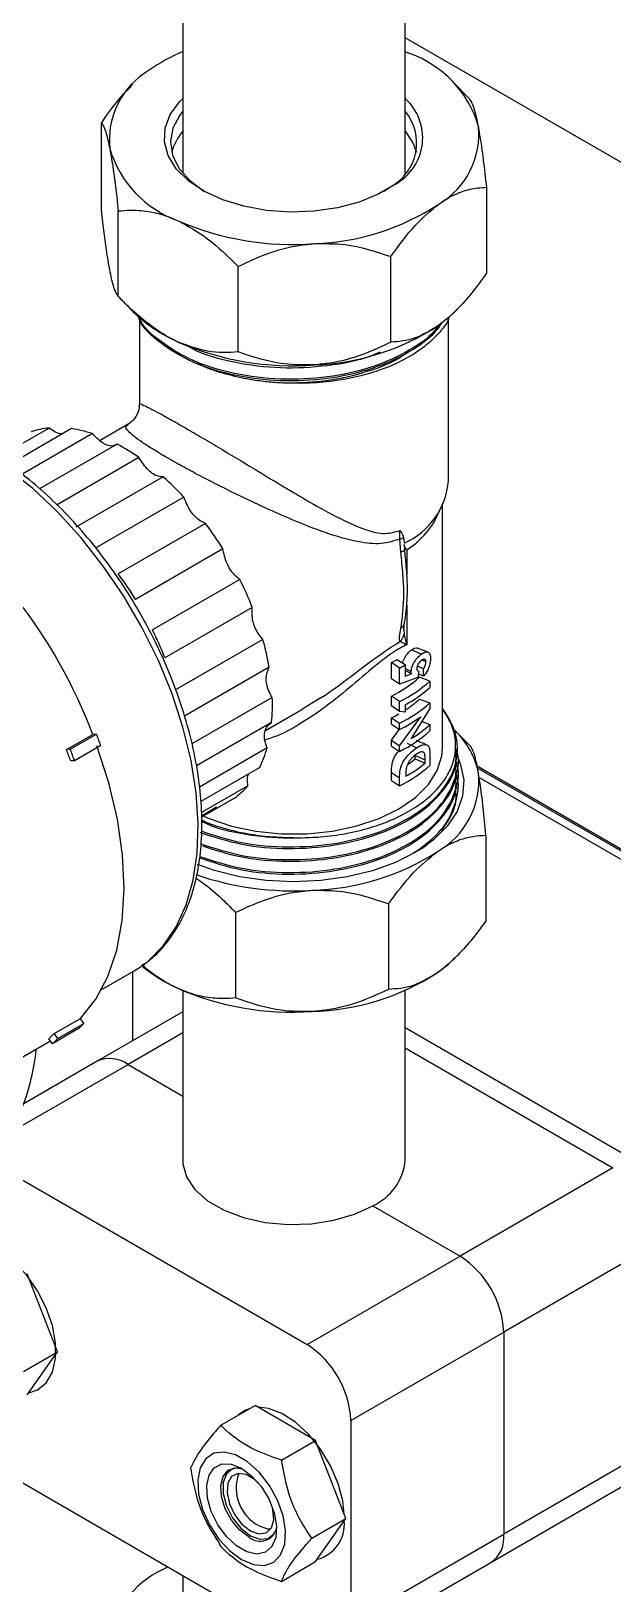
# Model space of a CAD drawing. Extents: x 75 to 2075, y 25 to 1460.
# Drawn here: x 1796.9 to 1875.4, y 519.2 to 728.4 of the extents above; entities that cross this region are included whole.
import ezdxf

# ---------------------------------------------------------------- set-up
doc = ezdxf.new("R2010")
doc.units = 0
doc.header["$LTSCALE"] = 5
doc.linetypes.add('SLD-KATı', pattern=[0])
doc.layers.get('0').update_dxf_attribs({"linetype": 'CONTINUOUS'})

msp = doc.modelspace()

# ---------------------------------------------------------------- linework, layer by layer
at = {"color": 7, "linetype": 'SLD-KATı'}
for p, q in [((1817.371, 756.314), (1817.371, 709.252)), ((1847.371, 709.252), (1847.371, 756.314)), ((1926.652, 681.758), (1847.371, 727.525)), ((1847.371, 725.672), (1847.992, 725.394)), ((1810.647, 721.269), (1810.325, 720.943)), ((1855.768, 719.573), (1854.095, 721.269)), ((1856.077, 719.257), (1855.748, 719.552)), ((1806.382, 704.548), (1806.382, 716.074)), ((1844.446, 706.814), (1845.384, 707.434)), ((1858.36, 695.848), (1858.36, 707.373)), ((1808.665, 692.665), (1808.665, 704.191)), ((1824.836, 685.195), (1824.836, 696.72)), ((1845.42, 686.513), (1845.42, 698.039)), ((1808.989, 692.334), (1810.647, 690.653)), ((1854.095, 690.653), (1854.396, 690.959)), ((1811.538, 689.549), (1811.538, 678.203)), ((1853.204, 667.856), (1853.204, 689.611)), ((1835.497, 683.494), (1834.78, 683.46)), ((1799.327, 674.946), (1792.437, 670.963)), ((1802.348, 674.859), (1793.94, 669.999)), ((1805.176, 674.189), (1795.662, 668.69)), ((1810.003, 675.47), (1806.21, 673.278)), ((1808.493, 672.774), (1798.051, 666.738)), ((1811.439, 670.981), (1800.408, 664.604)), ((1814.726, 668.375), (1802.949, 661.567)), ((1817.502, 665.633), (1805.725, 658.825)), ((1852.371, 631.792), (1852.371, 664.488)), ((1820.439, 662.093), (1808.662, 655.285)), ((1846.768, 658.224), (1846.618, 659.988)), ((1822.774, 658.671), (1810.997, 651.863)), ((1847.298, 658.662), (1847.287, 658.781)), ((1825.072, 654.542), (1813.295, 647.734)), ((1826.737, 650.776), (1814.96, 643.968)), ((1828.171, 646.462), (1816.394, 639.654)), ((1849.533, 644.471), (1848.213, 645.058)), ((1829.003, 642.72), (1817.586, 636.12)), ((1845.507, 641.17), (1845.507, 643.339)), ((1846.602, 642.613), (1845.507, 643.339)), ((1847.379, 643.023), (1846.225, 643.717)), ((1846.602, 640.444), (1846.602, 642.613)), ((1847.379, 643.023), (1847.379, 641.532)), ((1848.176, 642.107), (1847.379, 642.538)), ((1848.218, 641.837), (1847.379, 642.289)), ((1849.832, 642.502), (1849.097, 642.814)), ((1850.162, 643.423), (1849.589, 643.653)), ((1849.832, 641.525), (1849.832, 642.502)), ((1846.602, 640.444), (1845.507, 641.17)), ((1849.049, 641.331), (1846.602, 640.444)), ((1847.379, 641.532), (1848.218, 641.837)), ((1848.218, 641.837), (1848.176, 642.107)), ((1849.188, 642.148), (1849.049, 641.331)), ((1849.832, 641.525), (1849.132, 641.822)), ((1850.699, 640.855), (1849.289, 641.368)), ((1850.699, 640.855), (1850.699, 640)), ((1829.434, 638.644), (1818.598, 632.381)), ((1833.414, 637.089), (1835.898, 638.574)), ((1845.507, 637.498), (1845.507, 638.82)), ((1846.602, 638.094), (1845.507, 638.82)), ((1846.602, 636.773), (1846.602, 638.094)), ((1849.289, 638.437), (1850.699, 637.924)), ((1828.5, 634.185), (1833.442, 637.042)), ((1846.602, 636.773), (1845.507, 637.498)), ((1847.379, 636.673), (1846.602, 636.773)), ((1846.602, 632.147), (1849.457, 636.048)), ((1847.379, 637.65), (1847.379, 636.673)), ((1850.699, 637.148), (1848.167, 633.102)), ((1850.699, 637.924), (1850.699, 637.148)), ((1829.351, 635.292), (1819.218, 629.434)), ((1845.507, 635.034), (1845.507, 635.889)), ((1845.507, 635.889), (1846.602, 635.163)), ((1845.507, 635.034), (1846.602, 634.308)), ((1845.507, 632.873), (1846.54, 634.349)), ((1846.602, 634.308), (1846.602, 635.163)), ((1849.6, 635.392), (1850.699, 634.993)), ((1850.699, 634.993), (1850.699, 634.138)), ((1855.633, 632.612), (1854.095, 634.171)), ((1801.677, 631.614), (1805.21, 633.656)), ((1802.187, 631.662), (1805.72, 633.705)), ((1806.305, 632.156), (1802.771, 630.114)), ((1805.72, 633.705), (1805.21, 633.656)), ((1828.736, 631.853), (1819.604, 626.575)), ((1845.507, 632.102), (1845.507, 632.873)), ((1845.507, 632.873), (1846.602, 632.147)), ((1845.507, 632.102), (1846.602, 631.377)), ((1846.602, 631.377), (1846.602, 632.147)), ((1847.612, 632.478), (1848.883, 631.855)), ((1856.251, 631.973), (1855.624, 632.603)), ((1802.187, 631.662), (1801.677, 631.614)), ((1802.771, 630.114), (1802.251, 630.094)), ((1848.708, 630.362), (1848.708, 630.809)), ((1848.708, 630.809), (1850.069, 630.254)), ((1848.708, 630.362), (1850.069, 629.807)), ((1850.069, 629.807), (1850.069, 630.254)), ((1850.699, 630.59), (1850.699, 629.497)), ((1854.405, 631.458), (1854.405, 631.674)), ((1854.405, 629.73), (1854.405, 629.946)), ((1827.747, 629.22), (1819.816, 624.635)), ((1845.507, 627.461), (1845.507, 628.539)), ((1845.507, 628.539), (1846.602, 627.813)), ((1846.602, 626.736), (1846.602, 627.813)), ((1847.437, 628.36), (1847.437, 628.034)), ((1854.405, 628.001), (1854.405, 628.217)), ((1926.652, 589.213), (1857.059, 629.388)), ((1926.652, 588.983), (1857.112, 629.127)), ((1826.145, 626.754), (1819.868, 623.125)), ((1845.507, 627.461), (1846.602, 626.736)), ((1854.405, 626.308), (1854.405, 626.489)), ((1821.917, 623.846), (1819.884, 622.671)), ((1824.347, 625.097), (1819.889, 622.519)), ((1858.256, 620.074), (1858.256, 608.548)), ((1824.485, 609.683), (1824.485, 598.157)), ((1845.099, 610.84), (1845.099, 599.315)), ((1810.827, 601.83), (1811.93, 602.539)), ((1854.095, 603.555), (1854.44, 603.905)), ((1806.377, 599.258), (1810.827, 601.83)), ((1810.569, 601.681), (1810.569, 592.374)), ((1817.371, 599.152), (1817.371, 576.29)), ((1847.371, 576.29), (1847.371, 599.152)), ((1817.371, 596.301), (1805.813, 589.629)), ((1800.022, 593.355), (1803.555, 595.398)), ((1800.501, 592.682), (1804.034, 594.724)), ((1804.034, 594.724), (1803.555, 595.398)), ((1790.529, 587.209), (1799.503, 592.396)), ((1799.78, 591.988), (1799.315, 592.674)), ((1803.313, 594.03), (1799.78, 591.988)), ((1800.501, 592.682), (1800.022, 593.355)), ((1847.371, 591.442), (1875.387, 575.269)), ((1805.813, 589.629), (1795.817, 583.858)), ((1809.979, 589.216), (1817.371, 584.949)), ((1791.709, 575.952), (1834.139, 551.457)), ((1875.387, 575.269), (1854.763, 563.363)), ((1842.978, 570.167), (1854.763, 563.363)), ((1881.279, 565.063), (1860.655, 553.157)), ((1834.139, 551.457), (1854.763, 563.363)), ((1800.467, 550.482), (1796.384, 561.005)), ((1840.031, 541.251), (1860.655, 553.157)), ((1860.655, 553.157), (1860.655, 525.939)), ((1795.865, 547.826), (1800.467, 550.482)), ((1796.384, 544.674), (1800.467, 550.482)), ((1822.508, 540.61), (1827.11, 543.267)), ((1835.275, 538.553), (1827.11, 543.267)), ((1840.031, 541.251), (1840.031, 514.033)), ((1830.673, 535.897), (1835.275, 538.553)), ((1839.358, 528.031), (1835.275, 538.553)), ((1881.279, 537.845), (1860.655, 525.939)), ((1834.139, 510.63), (1789.355, 536.483)), ((1824.247, 534.828), (1823.84, 534.593)), ((1858.929, 522.124), (1879.553, 534.03)), ((1834.756, 525.374), (1839.358, 528.031)), ((1835.275, 522.223), (1839.358, 528.031)), ((1829.117, 525.454), (1829.523, 525.688)), ((1840.031, 514.033), (1860.655, 525.939)), ((1814.693, 521.172), (1815.296, 521.508)), ((1830.673, 519.566), (1835.275, 522.223)), ((1838.305, 510.218), (1858.929, 522.124)), ((1817.371, 520.31), (1817.371, 508.63))]:
    msp.add_line(p, q, dxfattribs=at)
at = {"color": 8, "linetype": 'SLD-KATı'}
for p, q in [((1847.568, 658.549), (1847.568, 655.208)), ((1847.568, 651.089), (1847.568, 645.735)), ((1847.18, 647.824), (1847.202, 647.174)), ((1857.34, 627.868), (1925.473, 588.536)), ((1847.371, 594.164), (1891.297, 568.806)), ((1817.371, 593.483), (1809.979, 589.216)), ((1794.212, 580.114), (1809.979, 589.216))]:
    msp.add_line(p, q, dxfattribs=at)
at = {"color": 7, "linetype": 'SLD-KATı', "flags": 128}
for points in [[(1846.035, 707.814), (1843.793, 706.472), (1841.162, 705.391), (1838.232, 704.607), (1835.102, 704.148), (1831.879, 704.028), (1828.673, 704.252), (1825.593, 704.812), (1822.744, 705.69), (1820.223, 706.855), (1818.115, 708.267), (1816.493, 709.879), (1815.411, 711.636), (1814.907, 713.477), (1814.998, 715.341), (1815.68, 717.163), (1816.931, 718.882), (1817.371, 719.33)], [(1817.371, 717.64), (1816.951, 717.098), (1816.033, 715.347), (1815.705, 713.528), (1815.979, 711.705), (1816.846, 709.946), (1818.274, 708.313), (1820.211, 706.866), (1820.297, 706.814)], [(1847.371, 714.918), (1848.402, 713.356), (1848.87, 712.085)], [(1854.095, 690.653), (1853.327, 689.926), (1851.89, 688.778)], [(1845.507, 635.889), (1846.048, 636.171), (1846.508, 636.428)], [(1803.555, 595.398), (1805.615, 597.982), (1807.256, 601.072), (1808.453, 604.622), (1809.188, 608.576), (1809.448, 612.874), (1809.232, 617.45), (1808.54, 622.235), (1807.385, 627.156), (1805.784, 632.137)], [(1854.353, 630.769), (1854.841, 629.627), (1855.272, 627.512), (1855.11, 625.385), (1854.359, 623.301), (1853.039, 621.313), (1851.183, 619.473), (1848.84, 617.829), (1846.07, 616.423), (1842.946, 615.292), (1839.548, 614.464), (1835.963, 613.963), (1832.286, 613.799), (1828.611, 613.978), (1825.034, 614.496), (1821.646, 615.337), (1819.345, 616.144)], [(1819.982, 622.728), (1820.911, 622.329), (1823.931, 621.324), (1827.208, 620.637), (1830.642, 620.289), (1834.128, 620.291), (1837.561, 620.641), (1840.836, 621.331), (1843.854, 622.339), (1846.523, 623.633), (1848.762, 625.176), (1850.503, 626.919), (1851.693, 628.811), (1852.296, 630.793), (1852.371, 631.792)], [(1851.678, 601.529), (1853.141, 602.665), (1854.095, 603.555)], [(1817.371, 576.29), (1817.392, 575.837), (1817.882, 574.049), (1819.006, 572.359), (1820.714, 570.84), (1822.931, 569.56), (1825.561, 568.574), (1828.489, 567.926), (1831.586, 567.642), (1834.718, 567.737), (1837.747, 568.206), (1840.541, 569.027), (1842.978, 570.167)], [(1796.603, 544.985), (1797.761, 545.363), (1798.948, 546.311), (1799.777, 547.739), (1800.203, 549.568), (1800.203, 551.701), (1799.777, 554.022), (1798.948, 556.407), (1797.761, 558.726), (1796.279, 560.855), (1794.583, 562.679), (1792.764, 564.099), (1790.92, 565.04), (1789.151, 565.45), (1788.657, 565.465)], [(1826.35, 542.828), (1825.734, 542.578), (1824.882, 541.981)], [(1839.138, 528.596), (1838.933, 530.395), (1838.301, 532.764), (1837.286, 535.131), (1835.943, 537.371), (1834.343, 539.361), (1832.574, 540.994), (1830.73, 542.182), (1828.911, 542.862), (1827.548, 543.014)], [(1825.3, 522.496), (1826.9, 521.826), (1828.381, 521.714), (1829.634, 522.168), (1830.565, 523.153), (1831.106, 524.598), (1831.216, 526.395), (1830.887, 528.411), (1830.144, 530.495), (1829.042, 532.494), (1827.662, 534.26), (1826.107, 535.66), (1824.493, 536.593), (1822.938, 536.987), (1821.558, 536.815), (1820.456, 536.088), (1819.713, 534.861), (1819.384, 533.225), (1819.494, 531.301), (1820.035, 529.232), (1820.966, 527.171), (1822.219, 525.271), (1823.7, 523.673), (1825.3, 522.496)], [(1825.3, 534.802), (1826.693, 533.755), (1827.963, 532.316), (1828.996, 530.613), (1829.7, 528.797), (1830.014, 527.03), (1829.908, 525.468), (1829.394, 524.25), (1828.515, 523.485), (1827.351, 523.241), (1826.005, 523.539), (1824.595, 524.352), (1823.249, 525.609), (1822.085, 527.198), (1821.206, 528.977), (1820.691, 530.789), (1820.586, 532.472), (1820.9, 533.877), (1821.604, 534.88), (1822.637, 535.39), (1823.907, 535.363), (1825.3, 534.802)], [(1826.301, 525.508), (1825.06, 526.463), (1823.954, 527.793), (1823.102, 529.354), (1822.596, 530.976), (1822.492, 532.484), (1822.801, 533.714), (1823.489, 534.533), (1824.482, 534.852), (1825.443, 534.716)], [(1824.862, 534.84), (1824.08, 534.708), (1823.247, 534.043), (1822.804, 532.893), (1822.804, 531.396), (1823.247, 529.734), (1824.08, 528.107), (1825.202, 526.711), (1826.478, 525.715)], [(1827.574, 532.816), (1827.059, 533.277), (1825.898, 533.948), (1824.814, 534.088), (1823.955, 533.68), (1823.438, 532.778), (1823.33, 531.504), (1823.648, 530.03), (1824.348, 528.555), (1825.336, 527.278), (1826.478, 526.372), (1826.478, 526.372)], [(1826.478, 526.372), (1827.621, 525.96), (1828.608, 526.096), (1829.309, 526.762), (1829.627, 527.869), (1829.519, 529.267), (1829.445, 529.575)], [(1826.478, 525.715), (1827.755, 525.238), (1828.877, 525.338), (1829.71, 526.004), (1829.841, 526.215)], [(1827.657, 527.053), (1828.799, 526.64), (1829.224, 526.628)]]:
    msp.add_lwpolyline(points, dxfattribs=at)
at = {"color": 8, "linetype": 'SLD-KATı', "flags": 128}
for points in [[(1811.93, 602.539), (1812.714, 603.139), (1814.774, 605.207), (1816.485, 607.734), (1817.825, 610.685), (1818.774, 614.017), (1819.318, 617.685), (1819.45, 621.637), (1819.169, 625.817), (1818.478, 630.167), (1817.386, 634.626), (1815.91, 639.13), (1814.07, 643.617), (1811.891, 648.024), (1809.405, 652.289), (1806.646, 656.352), (1803.653, 660.156), (1800.468, 663.648), (1797.136, 666.778), (1793.703, 669.503), (1790.217, 671.784), (1786.729, 673.59), (1783.286, 674.894), (1779.936, 675.68), (1776.728, 675.935), (1773.706, 675.656), (1770.912, 674.847), (1769.121, 673.976)], [(1846.768, 658.224), (1846.923, 658.287), (1847.054, 658.354), (1847.158, 658.424), (1847.234, 658.495), (1847.28, 658.566), (1847.296, 658.636), (1847.295, 658.653)]]:
    msp.add_lwpolyline(points, dxfattribs=at)
at = {"color": 7, "linetype": 'SLD-KATı'}
for centre, radius, start, end in [((1826.921, 703.298), 24.327, 113.11461, 125.33416), ((1842.972, 711.371), 14.895, 16.96866, 70.3059), ((1818.299, 713.765), 10.846, 120.14998, 186.51436), ((1842.176, 713.355), 6.734, 298.44633, 39.51667), ((1842.61, 714.047), 7.112, 298.78299, 47.97664), ((1846.443, 714.487), 10.846, 300.14998, 6.51436), ((1822.727, 710.271), 7.091, 139.05212, 165.17603), ((1821.77, 716.882), 14.895, 196.96866, 250.3059), ((1833.962, 732.489), 32.728, 272.04173, 303.21608), ((1832.163, 738.502), 38.833, 246.61675, 274.37924), ((1825.112, 705.474), 20.71, 225.69629, 246.18704), ((1833.962, 716.159), 32.728, 272.04173, 303.21608), ((1832.163, 722.171), 38.833, 246.61675, 274.37924), ((1800.28, 664.528), 10.461, 95.2278, 108.879), ((1799.937, 658.382), 16.653, 71.66515, 81.67444), ((1795.523, 648.155), 27.826, 55.11363, 62.21987), ((1787.847, 638.379), 40.277, 42.58428, 48.13694), ((1843.115, 668.673), 10.122, 293.96828, 355.36555), ((1740.825, 609.532), 68.757, 20.54044, 55.70252), ((1781.846, 633.248), 48.181, 31.84833, 36.77541), ((1846.452, 661.451), 1.473, 276.49913, 297.94187), ((1770.069, 626.439), 48.181, 31.84833, 36.77541), ((1782.652, 633.539), 47.334, 21.3561, 26.34181), ((1770.875, 626.731), 47.334, 21.3561, 26.34181), ((1791.344, 636.312), 38.2, 9.65723, 15.40943), ((1845.552, 647.444), 1.672, 310.3683, 350.70132), ((1836.47, 661.322), 20.126, 296.68182, 298.9912), ((1836.811, 662.095), 21.804, 296.68182, 298.9912), ((1838.156, 653.81), 16.695, 296.12397, 311.82301), ((1838.638, 654.333), 18.087, 296.12397, 311.82301), ((1803.885, 637.596), 25.57, 354.83101, 2.34962), ((1839.053, 652.93), 17.402, 298.58528, 312.00855), ((1839.171, 649.576), 15.049, 303.0556, 312.25065), ((1838.638, 651.402), 18.087, 296.12397, 311.82301), ((1837.876, 651.838), 19.581, 296.46497, 306.261), ((1838.638, 647.616), 18.087, 296.12397, 311.82301), ((1839.496, 647.358), 16.686, 301.31003, 312.17728), ((1846.338, 626.165), 11.148, 11.70257, 45.90404), ((1738.556, 607.467), 72.107, 20.02303, 21.3381), ((1814.147, 635.828), 15.12, 334.08399, 344.7596), ((1735.757, 605.862), 70.771, 20.02303, 21.3381), ((1735.023, 605.425), 72.107, 20.02303, 21.3381), ((1838.673, 643.879), 18.108, 298.94643, 309.00055), ((1839.004, 642.257), 15.351, 304.87577, 309.20585), ((1838.638, 642.975), 18.087, 296.12397, 311.82301), ((1846.27, 627.468), 11.025, 299.37025, 4.9876), ((1818.549, 633.191), 9.957, 305.61401, 319.72297), ((1833.835, 645.811), 33.161, 271.65357, 302.55145), ((1832.278, 652.955), 40.369, 250.97714, 273.57034), ((1825.803, 619.608), 22.113, 231.32556, 245.0871), ((1833.835, 629.48), 33.161, 271.65357, 302.55145), ((1832.118, 634.775), 38.534, 246.07154, 273.97977), ((1792.623, 605.847), 15.935, 312.1345, 315.73243), ((1788.823, 604.272), 15.64, 312.1345, 315.73243), ((1789.09, 603.805), 15.935, 312.1345, 315.73243), ((1807.538, 585.809), 4.191, 54.38242, 114.30712), ((1839.942, 576.983), 7.462, 294.0092, 354.67066), ((1847.862, 552.575), 12.807, 2.60548, 57.39452), ((1827.238, 540.669), 12.807, 2.60548, 57.39452), ((1830.268, 532.128), 5.708, 159.80136, 242.77692), ((1834.246, 527.284), 4.911, 284.71744, 5.08122), ((1827.776, 527.277), 2.303, 230.17978, 347.54111), ((1856.691, 525.434), 3.996, 304.05635, 7.25583), ((1819.882, 509.719), 12.573, 114.37466, 174.3052)]:
    msp.add_arc(centre, radius, start, end, dxfattribs=at)
at = {"color": 8, "linetype": 'SLD-KATı'}
for centre, radius, start, end in [((1841.907, 667.796), 10.842, 301.47777, 338.40705), ((1846.13, 648.929), 1.17, 303.04745, 351.57978)]:
    msp.add_arc(centre, radius, start, end, dxfattribs=at)
at = {"color": 7, "linetype": 'SLD-KATı'}
for points, knots in [([(1810.374, 720.891), (1810.141, 720.686), (1808.722, 719.435), (1807.447, 717.604), (1806.382, 716.074)], [0, 0, 0, 0, 0.1638091, 1, 1, 1, 1]), ([(1857.219, 715.718), (1857.066, 716.437), (1856.665, 718.322), (1856.301, 718.9), (1856.077, 719.257)], [0, 0, 0, 0, 0.3814192, 1, 1, 1, 1]), ([(1806.382, 716.074), (1806.524, 715.857), (1806.813, 715.418), (1807.205, 714.102), (1807.446, 712.915), (1807.524, 712.535)], [0, 0, 0, 0, 0.3967467, 0.8067521, 1, 1, 1, 1]), ([(1858.36, 707.373), (1858.218, 708.636), (1857.93, 711.202), (1857.537, 713.974), (1857.296, 715.295), (1857.219, 715.718)], [0, 0, 0, 0, 0.3967467, 0.8067521, 1, 1, 1, 1]), ([(1807.524, 712.535), (1807.676, 711.662), (1808.077, 709.375), (1808.441, 706.172), (1808.665, 704.191)], [0, 0, 0, 0, 0.3814192, 1, 1, 1, 1]), ([(1851.89, 705.109), (1852.261, 705.362), (1853.337, 706.094), (1855.11, 706.891), (1856.892, 707.314), (1857.947, 707.357), (1858.36, 707.373)], [0, 0, 0, 0, 0.1638321, 0.4746302, 0.7943879, 1, 1, 1, 1]), ([(1845.42, 698.039), (1846.498, 699.52), (1848.543, 702.327), (1850.816, 704.216), (1851.89, 705.109)], [0, 0, 0, 0, 0.5275076, 1, 1, 1, 1]), ([(1807.524, 696.204), (1807.371, 697.076), (1806.97, 699.364), (1806.606, 702.567), (1806.382, 704.548)], [0, 0, 0, 0, 0.38141921, 1, 1, 1, 1]), ([(1808.665, 704.191), (1809.182, 704.233), (1810.48, 704.341), (1812.704, 704.18), (1814.92, 703.645), (1816.287, 703.057), (1816.751, 702.858)], [0, 0, 0, 0, 0.2056137, 0.5170117, 0.8361666, 1, 1, 1, 1]), ([(1816.751, 702.858), (1818.093, 702.12), (1820.934, 700.559), (1823.488, 698.046), (1824.836, 696.72)], [0, 0, 0, 0, 0.4724924, 1, 1, 1, 1]), ([(1824.836, 696.72), (1826.116, 697.325), (1828.72, 698.555), (1832.261, 699.51), (1834.432, 699.716), (1835.128, 699.782)], [0, 0, 0, 0, 0.3967467, 0.8067521, 1, 1, 1, 1]), ([(1835.128, 699.782), (1836.506, 699.794), (1840.12, 699.824), (1843.395, 698.721), (1845.42, 698.039)], [0, 0, 0, 0, 0.3814192, 1, 1, 1, 1]), ([(1808.665, 692.665), (1808.523, 692.881), (1808.235, 693.321), (1807.842, 694.637), (1807.601, 695.824), (1807.524, 696.204)], [0, 0, 0, 0, 0.3967467, 0.8067521, 1, 1, 1, 1]), ([(1858.36, 695.848), (1857.947, 695.269), (1856.909, 693.812), (1855.129, 691.661), (1853.356, 689.894), (1852.261, 689.061), (1851.89, 688.778)], [0, 0, 0, 0, 0.2056137, 0.5170117, 0.8361666, 1, 1, 1, 1]), ([(1816.751, 686.527), (1816.287, 686.756), (1814.943, 687.42), (1812.727, 688.926), (1810.501, 690.817), (1809.182, 692.145), (1808.665, 692.665)], [0, 0, 0, 0, 0.1638321, 0.4746302, 0.7943879, 1, 1, 1, 1]), ([(1852.303, 689.136), (1851.972, 688.654), (1850.974, 687.202), (1847.852, 685.004), (1843.02, 682.802), (1836.951, 681.444), (1830.505, 681.139), (1824.225, 681.9), (1818.585, 683.661), (1814.259, 686.301), (1811.795, 688.556), (1811.391, 689.916), (1811.342, 690.082)], [0, 0, 0, 0, 0.0492711, 0.1485141, 0.2672127, 0.3876978, 0.505518, 0.6252487, 0.7453035, 0.8629643, 0.9833127, 1, 1, 1, 1]), ([(1851.855, 688.759), (1851.657, 688.48), (1850.775, 687.236), (1847.833, 685.226), (1843.026, 683.016), (1836.949, 681.661), (1830.505, 681.355), (1824.226, 682.116), (1818.58, 683.877), (1814.28, 686.52), (1811.866, 688.657), (1811.474, 689.892), (1811.46, 689.936)], [0, 0, 0, 0, 0.0296801, 0.1322844, 0.2550031, 0.379569, 0.5013796, 0.6251654, 0.7492863, 0.8709322, 0.9953565, 1, 1, 1, 1]), ([(1853.393, 690.079), (1853.34, 689.931), (1853.032, 689.077), (1851.887, 687.64), (1849.969, 685.829), (1847.538, 684.262), (1844.668, 682.94), (1841.494, 681.939), (1838.068, 681.268), (1834.762, 680.943), (1832.599, 680.969), (1831.642, 680.981)], [0, 0, 0, 0, 0.0269755, 0.1558429, 0.2791527, 0.4060385, 0.5293473, 0.656397, 0.7770939, 0.9012915, 1, 1, 1, 1]), ([(1851.89, 688.778), (1850.816, 688.121), (1848.543, 686.73), (1846.498, 686.588), (1845.42, 686.513)], [0, 0, 0, 0, 0.4724924, 1, 1, 1, 1]), ([(1824.836, 685.195), (1823.488, 685.114), (1820.934, 684.961), (1818.093, 686.025), (1816.751, 686.527)], [0, 0, 0, 0, 0.5275076, 1, 1, 1, 1]), ([(1845.42, 686.513), (1844.14, 685.908), (1841.536, 684.678), (1837.995, 683.723), (1835.824, 683.517), (1835.128, 683.451)], [0, 0, 0, 0, 0.3967467, 0.8067521, 1, 1, 1, 1]), ([(1843.938, 685.171), (1843.592, 685.01), (1841.553, 684.058), (1836.903, 683.22), (1830.504, 682.845), (1824.28, 683.67), (1819.87, 684.846), (1818.105, 685.932), (1817.782, 686.13)], [0, 0, 0, 0, 0.0464686, 0.2740021, 0.4965027, 0.7226114, 0.949332, 1, 1, 1, 1]), ([(1835.128, 683.451), (1833.749, 683.44), (1830.135, 683.409), (1826.861, 684.512), (1824.836, 685.195)], [0, 0, 0, 0, 0.3814192, 1, 1, 1, 1]), ([(1847.609, 685.084), (1847.459, 684.967), (1846.093, 683.903), (1842.385, 682.468), (1837.035, 681.152), (1833.315, 681.034), (1831.642, 680.981)], [0, 0, 0, 0, 0.04159906, 0.37843953, 0.72035031, 1, 1, 1, 1]), ([(1831.642, 680.981), (1831.289, 680.991), (1830.231, 681.022), (1828.472, 681.166), (1825.96, 681.514), (1823.117, 682.175), (1820.759, 682.926), (1819.631, 683.504), (1819.395, 683.625)], [0, 0, 0, 0, 0.0795541, 0.2388164, 0.3997484, 0.6604331, 0.9286777, 1, 1, 1, 1]), ([(1811.488, 678.211), (1811.489, 677.952), (1811.492, 677.243), (1810.948, 676.248), (1810.305, 675.628), (1810.027, 675.494), (1809.993, 675.477)], [0, 0, 0, 0, 0.232261, 0.635039, 0.9553995, 1, 1, 1, 1]), ([(1811.983, 602.65), (1812.332, 602.88), (1813.464, 603.627), (1815.07, 605.354), (1816.778, 607.777), (1818.13, 610.602), (1819.13, 613.769), (1819.758, 617.25), (1820.004, 620.998), (1819.867, 624.961), (1819.349, 629.086), (1818.459, 633.318), (1817.211, 637.606), (1815.621, 641.895), (1813.712, 646.132), (1811.506, 650.267), (1809.032, 654.247), (1806.32, 658.023), (1803.403, 661.548), (1800.316, 664.779), (1797.096, 667.673), (1793.78, 670.195), (1790.407, 672.31), (1787.016, 673.988), (1783.648, 675.203), (1780.347, 675.934), (1777.162, 676.162), (1774.131, 675.897), (1771.344, 675.087), (1769.502, 674.317), (1768.688, 673.701), (1768.629, 673.657)], [0, 0, 0, 0, 0.0156702, 0.0508592, 0.0862189, 0.1219255, 0.1580094, 0.1943885, 0.2309426, 0.26757, 0.3041979, 0.3407985, 0.3773657, 0.413903, 0.4504182, 0.4869211, 0.5234222, 0.559931, 0.5964568, 0.6330108, 0.6696042, 0.7062461, 0.7429418, 0.7796873, 0.8164562, 0.8531725, 0.8897244, 0.9259708, 0.9618046, 0.9972413, 1, 1, 1, 1]), ([(1801.114, 674.146), (1801.029, 674.148), (1800.481, 674.161), (1799.856, 674.586), (1799.327, 674.946)], [0, 0, 0, 0, 0.154374, 1, 1, 1, 1]), ([(1808.493, 672.774), (1808.313, 672.671), (1807.972, 672.477), (1807.318, 672.547), (1806.356, 672.986), (1805.663, 673.693), (1805.176, 674.189)], [0, 0, 0, 0, 0.2090023, 0.3953295, 0.5749398, 1, 1, 1, 1]), ([(1814.726, 668.375), (1814.5, 668.373), (1814.072, 668.37), (1813.367, 668.717), (1812.421, 669.496), (1811.844, 670.368), (1811.439, 670.981)], [0, 0, 0, 0, 0.2090023, 0.3953295, 0.5749398, 1, 1, 1, 1]), ([(1820.439, 662.093), (1820.188, 662.192), (1819.714, 662.381), (1819.028, 662.971), (1818.191, 664.013), (1817.787, 664.964), (1817.502, 665.633)], [0, 0, 0, 0, 0.2090023, 0.3953295, 0.5749398, 1, 1, 1, 1]), ([(1846.618, 659.988), (1846.634, 660.293), (1846.655, 660.704), (1846.647, 661.044), (1846.645, 661.131)], [0, 0, 0, 0, 0.7414966, 1, 1, 1, 1]), ([(1846.645, 661.131), (1846.648, 661.129), (1846.839, 660.939), (1847.023, 660.62), (1847.121, 660.233), (1847.142, 660.15)], [0, 0, 0, 0, 0.0088401, 0.7875234, 1, 1, 1, 1]), ([(1847.142, 660.15), (1847.144, 660.139), (1847.195, 659.914), (1847.211, 659.663), (1847.227, 659.424)], [0, 0, 0, 0, 0.0488929, 1, 1, 1, 1]), ([(1847.193, 659.246), (1847.187, 659.216), (1847.158, 659.05), (1847.369, 658.784), (1847.566, 658.552), (1847.568, 658.549)], [0, 0, 0, 0, 0.184882, 0.9925316, 1, 1, 1, 1]), ([(1825.072, 654.542), (1824.821, 654.733), (1824.348, 655.094), (1823.747, 655.871), (1823.101, 657.073), (1822.909, 658.012), (1822.774, 658.671)], [0, 0, 0, 0, 0.2090023, 0.3953295, 0.5749398, 1, 1, 1, 1]), ([(1846.768, 647.949), (1846.778, 648.009), (1846.985, 649.306), (1847.266, 651.739), (1847.089, 655.249), (1846.876, 657.224), (1846.768, 658.224)], [0, 0, 0, 0, 0.02307611, 0.49939633, 0.74677719, 1, 1, 1, 1]), ([(1847.286, 648.758), (1847.322, 648.998), (1847.425, 649.692), (1847.606, 651.274), (1847.715, 653.558), (1847.534, 656.072), (1847.367, 657.859), (1847.293, 658.653)], [0, 0, 0, 0, 0.0970261, 0.27974005, 0.52830206, 0.79035865, 1, 1, 1, 1]), ([(1828.171, 646.462), (1827.945, 646.726), (1827.518, 647.225), (1827.063, 648.111), (1826.671, 649.357), (1826.709, 650.19), (1826.737, 650.776)], [0, 0, 0, 0, 0.2090023, 0.3953295, 0.5749398, 1, 1, 1, 1]), ([(1847.167, 647.756), (1847.167, 647.756), (1847.169, 647.745), (1847.17, 647.886), (1847.202, 648.186), (1847.256, 648.548), (1847.287, 648.759)], [0, 0, 0, 0, 0.0013404, 0.215292, 0.5416081, 1, 1, 1, 1]), ([(1846.635, 646.17), (1846.613, 646.378), (1846.568, 646.816), (1846.699, 647.56), (1846.768, 647.949)], [0, 0, 0, 0, 0.475924, 1, 1, 1, 1]), ([(1847.202, 647.174), (1847.244, 646.96), (1847.307, 646.633), (1847.445, 646.143), (1847.524, 645.877), (1847.567, 645.739), (1847.568, 645.735)], [0, 0, 0, 0, 0.48093895, 0.73646214, 0.99249306, 1, 1, 1, 1]), ([(1847.568, 645.735), (1847.566, 645.737), (1847.371, 645.837), (1847.008, 646.01), (1846.756, 646.118), (1846.635, 646.17)], [0, 0, 0, 0, 0.00646029, 0.52619306, 1, 1, 1, 1]), ([(1847.031, 643.232), (1847.038, 643.291), (1847.056, 643.454), (1847.18, 643.746), (1847.343, 644.072), (1847.543, 644.38), (1847.833, 644.743), (1848.061, 644.932), (1848.213, 645.058)], [0, 0, 0, 0, 0.083093, 0.233162, 0.3889685, 0.5416057, 0.6948596, 1, 1, 1, 1]), ([(1848.176, 642.107), (1848.181, 642.209), (1848.19, 642.416), (1848.273, 642.755), (1848.411, 643.101), (1848.655, 643.551), (1849.044, 644.07), (1849.369, 644.336), (1849.533, 644.471)], [0, 0, 0, 0, 0.1199771, 0.2407146, 0.3609041, 0.4878202, 0.7413856, 1, 1, 1, 1]), ([(1848.213, 645.058), (1848.373, 645.166), (1848.672, 645.366), (1848.892, 645.308), (1848.994, 645.281)], [0, 0, 0, 0, 0.5351833, 1, 1, 1, 1]), ([(1850.418, 644.752), (1850.18, 644.843), (1849.706, 645.025), (1849.233, 645.207), (1848.997, 645.299)], [0, 0, 0, 0, 0.5000214, 1, 1, 1, 1]), ([(1849.533, 644.471), (1849.704, 644.583), (1850.041, 644.806), (1850.385, 644.792), (1850.592, 644.653), (1850.705, 644.476), (1850.761, 644.272), (1850.782, 644.079), (1850.784, 643.974), (1850.785, 643.922)], [0, 0, 0, 0, 0.2585203, 0.5117648, 0.6392845, 0.7587583, 0.8796899, 0.9398771, 1, 1, 1, 1]), ([(1829.434, 638.644), (1829.255, 638.955), (1828.916, 639.543), (1828.65, 640.452), (1828.55, 641.619), (1828.816, 642.266), (1829.003, 642.72)], [0, 0, 0, 0, 0.20900233, 0.39532954, 0.57493976, 1, 1, 1, 1]), ([(1849.557, 643.634), (1849.482, 643.572), (1849.332, 643.448), (1849.156, 643.208), (1849.044, 642.998), (1848.978, 642.835), (1848.937, 642.675), (1848.932, 642.578), (1848.93, 642.531)], [0, 0, 0, 0, 0.25833579, 0.51208415, 0.63930181, 0.7595858, 0.88150826, 1, 1, 1, 1]), ([(1848.93, 642.531), (1848.934, 642.479), (1848.943, 642.374), (1849.026, 642.228), (1849.123, 642.18), (1849.188, 642.148)], [0, 0, 0, 0, 0.2450574, 0.4934586, 1, 1, 1, 1]), ([(1850.162, 643.423), (1850.16, 643.47), (1850.156, 643.564), (1850.119, 643.671), (1850.06, 643.745), (1849.956, 643.8), (1849.788, 643.789), (1849.634, 643.686), (1849.557, 643.634)], [0, 0, 0, 0, 0.11991888, 0.24072105, 0.36333218, 0.48800429, 0.74157911, 1, 1, 1, 1]), ([(1850.785, 643.922), (1850.774, 643.726), (1850.754, 643.332), (1850.553, 642.653), (1850.241, 642.011), (1849.97, 641.688), (1849.832, 641.525)], [0, 0, 0, 0, 0.2419136, 0.4878167, 0.7407405, 1, 1, 1, 1]), ([(1849.832, 642.502), (1849.879, 642.573), (1849.972, 642.714), (1850.08, 642.957), (1850.137, 643.163), (1850.159, 643.317), (1850.161, 643.388), (1850.162, 643.423)], [0, 0, 0, 0, 0.257525, 0.509636, 0.7561153, 0.878212, 1, 1, 1, 1]), ([(1819.913, 620.617), (1821.671, 620.046), (1825.27, 618.877), (1831.572, 618.356), (1837.976, 618.819), (1843.92, 620.351), (1848.906, 622.796), (1852.518, 625.966), (1854.436, 629.605), (1854.52, 633.406), (1853.338, 635.87), (1852.444, 637.038), (1852.431, 637.055)], [0, 0, 0, 0, 0.10645191, 0.21795898, 0.32855007, 0.44130626, 0.55179943, 0.66342156, 0.77595194, 0.88599855, 0.99837118, 1, 1, 1, 1]), ([(1833.129, 619.741), (1834.069, 619.767), (1836.176, 619.827), (1839.414, 620.273), (1842.694, 621.058), (1845.726, 622.165), (1848.371, 623.539), (1850.609, 625.161), (1852.35, 626.971), (1853.564, 628.952), (1854.185, 631.019), (1854.186, 633.131), (1853.642, 635.168), (1852.823, 636.444), (1852.431, 637.054)], [0, 0, 0, 0, 0.0669896, 0.150274, 0.2359736, 0.319258, 0.4049526, 0.4885296, 0.5744402, 0.659537, 0.7471016, 0.8321948, 0.9196694, 1, 1, 1, 1]), ([(1828.736, 631.853), (1828.621, 632.181), (1828.404, 632.8), (1828.353, 633.643), (1828.555, 634.617), (1829.023, 635.014), (1829.351, 635.292)], [0, 0, 0, 0, 0.2090023, 0.3953295, 0.5749398, 1, 1, 1, 1]), ([(1846.602, 627.813), (1846.611, 628.168), (1846.624, 628.702), (1846.83, 629.484), (1847.135, 630.073), (1847.528, 630.616), (1848.115, 631.284), (1848.576, 631.627), (1848.883, 631.855)], [0, 0, 0, 0, 0.2409825, 0.362314, 0.4858973, 0.610931, 0.7409094, 1, 1, 1, 1]), ([(1850.238, 632.282), (1850.002, 632.375), (1849.529, 632.563), (1849.058, 632.75), (1848.822, 632.844)], [0, 0, 0, 0, 0.5000194, 1, 1, 1, 1]), ([(1848.883, 631.855), (1849.17, 632.027), (1849.6, 632.284), (1850.075, 632.344), (1850.363, 632.244), (1850.578, 632.009), (1850.699, 631.446), (1850.699, 630.932), (1850.699, 630.59)], [0, 0, 0, 0, 0.2597302, 0.3896364, 0.5140571, 0.6375639, 0.758623, 1, 1, 1, 1]), ([(1857.254, 628.426), (1857.119, 629.146), (1856.767, 631.035), (1856.448, 631.615), (1856.251, 631.973)], [0, 0, 0, 0, 0.3814192, 1, 1, 1, 1]), ([(1819.68, 620.467), (1821.513, 619.87), (1825.186, 618.673), (1831.571, 618.139), (1837.977, 618.604), (1843.916, 620.135), (1848.921, 622.58), (1852.462, 625.75), (1854.317, 628.842), (1854.217, 630.785), (1854.182, 631.46)], [0, 0, 0, 0, 0.1321081, 0.2647743, 0.3963507, 0.5305031, 0.6619631, 0.7947662, 0.9286499, 1, 1, 1, 1]), ([(1819.682, 617.226), (1821.514, 616.629), (1825.186, 615.433), (1831.572, 614.898), (1837.975, 615.363), (1843.922, 616.894), (1848.897, 619.338), (1852.553, 622.514), (1854.305, 626.13), (1854.778, 628.762), (1854.174, 629.997), (1854.151, 630.044)], [0, 0, 0, 0, 0.1240357, 0.2486425, 0.3722256, 0.4982282, 0.6217019, 0.7464372, 0.8721875, 0.9951622, 1, 1, 1, 1]), ([(1819.801, 618.921), (1821.595, 618.337), (1825.229, 617.155), (1831.572, 616.627), (1837.975, 617.091), (1843.923, 618.623), (1848.896, 621.066), (1852.554, 624.243), (1854.3, 627.858), (1854.784, 630.468), (1854.195, 631.682), (1854.183, 631.707)], [0, 0, 0, 0, 0.1220162, 0.247233, 0.3714211, 0.4980405, 0.6221187, 0.7474646, 0.8738305, 0.9974072, 1, 1, 1, 1]), ([(1820.033, 618.64), (1821.752, 618.082), (1825.314, 616.927), (1831.573, 616.412), (1837.977, 616.875), (1843.916, 618.406), (1848.921, 620.851), (1852.462, 624.022), (1854.317, 627.114), (1854.217, 629.056), (1854.182, 629.731)], [0, 0, 0, 0, 0.1248826, 0.2586533, 0.3913252, 0.5265944, 0.6591488, 0.7930575, 0.9280559, 1, 1, 1, 1]), ([(1845.507, 628.539), (1845.516, 628.893), (1845.528, 629.423), (1845.716, 630.195), (1845.997, 630.769), (1846.274, 631.189), (1846.452, 631.394), (1846.497, 631.446)], [0, 0, 0, 0, 0.375939, 0.5637362, 0.7513503, 0.9371611, 1, 1, 1, 1]), ([(1847.797, 629.866), (1847.731, 629.736), (1847.601, 629.479), (1847.462, 628.954), (1847.447, 628.597), (1847.437, 628.36)], [0, 0, 0, 0, 0.2539742, 0.5041413, 1, 1, 1, 1]), ([(1848.869, 630.991), (1848.678, 630.849), (1848.393, 630.637), (1848.025, 630.225), (1847.873, 629.985), (1847.797, 629.866)], [0, 0, 0, 0, 0.5045742, 0.7543732, 1, 1, 1, 1]), ([(1850.069, 630.254), (1850.065, 630.463), (1850.06, 630.778), (1849.976, 631.127), (1849.831, 631.277), (1849.633, 631.319), (1849.32, 631.271), (1849.05, 631.103), (1848.869, 630.991)], [0, 0, 0, 0, 0.2409628, 0.3620818, 0.4854015, 0.6117865, 0.7403615, 1, 1, 1, 1]), ([(1819.64, 617.021), (1821.485, 616.42), (1825.171, 615.219), (1831.571, 614.682), (1837.977, 615.147), (1843.916, 616.678), (1848.921, 619.123), (1852.462, 622.294), (1854.317, 625.386), (1854.217, 627.328), (1854.182, 628.003)], [0, 0, 0, 0, 0.13291793, 0.26546037, 0.39691402, 0.53094122, 0.66227849, 0.79495769, 0.92871648, 1, 1, 1, 1]), ([(1826.145, 626.754), (1826.111, 627.061), (1826.044, 627.641), (1826.128, 628.18), (1826.249, 628.348), (1826.257, 628.359)], [0, 0, 0, 0, 0.5120958, 0.9686331, 1, 1, 1, 1]), ([(1848.984, 618.003), (1850.174, 618.921), (1852.681, 620.857), (1854.285, 624.413), (1854.775, 627.049), (1854.16, 628.299), (1854.13, 628.361)], [0, 0, 0, 0, 0.30798848, 0.64911057, 0.98270341, 1, 1, 1, 1]), ([(1858.256, 620.074), (1858.132, 621.337), (1857.878, 623.905), (1857.533, 626.681), (1857.321, 628.003), (1857.254, 628.426)], [0, 0, 0, 0, 0.3967467, 0.8067521, 1, 1, 1, 1]), ([(1852.28, 620.735), (1853.091, 621.892), (1854.346, 623.683), (1854.225, 625.597), (1854.182, 626.275)], [0, 0, 0, 0, 0.6459752, 1, 1, 1, 1]), ([(1819.901, 622.154), (1820.096, 622.059), (1821.186, 621.525), (1823.523, 620.832), (1827.692, 619.886), (1831.002, 619.798), (1833.129, 619.741)], [0, 0, 0, 0, 0.0540829, 0.3032034, 0.5523238, 1, 1, 1, 1]), ([(1819.908, 621.974), (1820.026, 621.91), (1821.602, 621.054), (1825.655, 620.166), (1830.113, 619.677), (1832.628, 619.73), (1833.129, 619.741)], [0, 0, 0, 0, 0.035, 0.4663777, 0.8936502, 1, 1, 1, 1]), ([(1851.678, 617.86), (1852.055, 618.11), (1853.148, 618.834), (1854.951, 619.617), (1856.763, 620.026), (1857.836, 620.06), (1858.256, 620.074)], [0, 0, 0, 0, 0.1638321, 0.4746302, 0.7943879, 1, 1, 1, 1]), ([(1845.099, 610.84), (1846.195, 612.313), (1848.274, 615.104), (1850.585, 616.976), (1851.678, 617.86)], [0, 0, 0, 0, 0.5275076, 1, 1, 1, 1]), ([(1848.158, 617.54), (1848.585, 617.75), (1849.582, 618.242), (1850.37, 618.861), (1850.821, 619.216)], [0, 0, 0, 0, 0.4271299, 1, 1, 1, 1]), ([(1850.821, 619.216), (1850.613, 619.051), (1849.888, 618.476), (1848.998, 617.981), (1848.363, 617.628)], [0, 0, 0, 0, 0.2865959, 1, 1, 1, 1]), ([(1819.15, 614.281), (1819.577, 614.002), (1820.888, 613.144), (1822.669, 611.536), (1823.974, 610.204), (1824.485, 609.683)], [0, 0, 0, 0, 0.2273223, 0.6975999, 1, 1, 1, 1]), ([(1824.485, 609.683), (1825.768, 610.278), (1828.375, 611.488), (1831.921, 612.415), (1834.095, 612.604), (1834.792, 612.664)], [0, 0, 0, 0, 0.3967467, 0.8067521, 1, 1, 1, 1]), ([(1834.792, 612.664), (1836.172, 612.665), (1839.792, 612.668), (1843.07, 611.539), (1845.099, 610.84)], [0, 0, 0, 0, 0.3814192, 1, 1, 1, 1]), ([(1858.256, 608.548), (1857.836, 607.972), (1856.78, 606.523), (1854.97, 604.387), (1853.167, 602.633), (1852.055, 601.809), (1851.678, 601.529)], [0, 0, 0, 0, 0.2056137, 0.5170117, 0.8361666, 1, 1, 1, 1]), ([(1816.488, 599.552), (1815.144, 600.247), (1813.533, 601.079), (1812.083, 602.449), (1811.842, 602.676)], [0, 0, 0, 0, 0.8341374, 1, 1, 1, 1]), ([(1851.678, 601.529), (1850.585, 600.88), (1848.274, 599.507), (1846.195, 599.381), (1845.099, 599.315)], [0, 0, 0, 0, 0.4724924, 1, 1, 1, 1]), ([(1824.485, 598.157), (1823.975, 598.118), (1822.691, 598.021), (1820.491, 598.199), (1818.299, 598.751), (1816.947, 599.349), (1816.488, 599.552)], [0, 0, 0, 0, 0.2056137, 0.5170117, 0.8361666, 1, 1, 1, 1]), ([(1845.099, 599.315), (1843.817, 598.72), (1841.209, 597.51), (1837.663, 596.583), (1835.489, 596.394), (1834.792, 596.333)], [0, 0, 0, 0, 0.39674668, 0.80675212, 1, 1, 1, 1]), ([(1834.792, 596.333), (1833.412, 596.332), (1829.792, 596.33), (1826.514, 597.459), (1824.485, 598.157)], [0, 0, 0, 0, 0.38141921, 1, 1, 1, 1]), ([(1698.999, 539.072), (1698.629, 539.769), (1697.979, 540.993), (1697.398, 542.676), (1697.148, 543.974), (1697.123, 545.143), (1697.32, 546.156), (1697.797, 547.149), (1698.643, 548.203), (1700.14, 549.314), (1702.242, 550.338), (1706.276, 551.697), (1711.637, 552.685), (1717.946, 553.48), (1723.908, 554.057), (1729.733, 554.565), (1737.38, 555.244), (1747.027, 556.252), (1757.797, 557.952), (1767.701, 560.401), (1775.015, 563.097), (1780.593, 565.989), (1784.668, 568.66), (1788.636, 572.061), (1792.162, 576.243), (1794.801, 580.828), (1796.432, 585.209), (1797.287, 588.664), (1797.536, 590.613), (1797.625, 591.31)], [0, 0, 0, 0, 0.0310431, 0.0545911, 0.0722828, 0.0854733, 0.1024331, 0.1128105, 0.1246285, 0.1378874, 0.153375, 0.1723566, 0.2263737, 0.2723784, 0.31918, 0.3660451, 0.4112661, 0.5026137, 0.5980248, 0.6700822, 0.7384563, 0.771413, 0.8054573, 0.8410367, 0.8791864, 0.9177845, 0.9526509, 0.9830745, 1, 1, 1, 1]), ([(1822.508, 540.61), (1821.973, 540.002), (1820.891, 538.772), (1819.299, 536.678), (1818.764, 535.528), (1818.426, 534.802)], [0, 0, 0, 0, 0.2648614, 0.535466, 1, 1, 1, 1]), ([(1830.673, 535.897), (1829.434, 536.331), (1826.502, 537.358), (1823.962, 539.141), (1822.746, 540.369), (1822.508, 540.61)], [0, 0, 0, 0, 0.3706042, 0.8765855, 1, 1, 1, 1]), ([(1834.756, 525.374), (1834.22, 526.183), (1833.139, 527.817), (1831.546, 531.28), (1831.011, 534.109), (1830.673, 535.897)], [0, 0, 0, 0, 0.2648614, 0.535466, 1, 1, 1, 1]), ([(1818.426, 534.802), (1818.599, 533.784), (1818.949, 531.728), (1820.135, 528.03), (1821.589, 525.732), (1822.508, 524.279)], [0, 0, 0, 0, 0.2648614, 0.535466, 1, 1, 1, 1]), ([(1830.673, 519.566), (1830.846, 519.965), (1831.196, 520.773), (1832.382, 522.632), (1833.837, 524.313), (1834.756, 525.374)], [0, 0, 0, 0, 0.2648614, 0.535466, 1, 1, 1, 1]), ([(1822.508, 524.279), (1822.746, 524.038), (1823.962, 522.81), (1826.502, 521.028), (1829.434, 520), (1830.673, 519.566)], [0, 0, 0, 0, 0.12341449, 0.62939582, 1, 1, 1, 1])]:
    msp.add_open_spline(points, degree=3, knots=knots, dxfattribs=at)
at = {"color": 8, "linetype": 'SLD-KATı'}
for points, knots in [([(1811.59, 678.201), (1811.574, 678.211), (1811.457, 678.281), (1811.911, 678.106), (1812.871, 677.635), (1814.075, 677.005), (1815.664, 676.13), (1817.562, 675.051), (1819.76, 673.77), (1822.912, 671.901), (1826.632, 669.655), (1830.6, 667.26), (1834.278, 665.082), (1838.097, 662.928), (1841.581, 661.325), (1844.439, 660.538), (1845.995, 660.956), (1846.645, 661.131)], [0, 0, 0, 0, 0.0154956, 0.1079072, 0.1635062, 0.2205769, 0.2730142, 0.3275236, 0.3789379, 0.4324049, 0.5380607, 0.6131821, 0.6904005, 0.786484, 0.8850589, 0.9519872, 1, 1, 1, 1]), ([(1846.618, 659.988), (1845.912, 659.758), (1844.218, 659.205), (1841.079, 659.511), (1837.171, 660.579), (1832.986, 662.194), (1828.931, 663.959), (1824.675, 665.954), (1820.741, 667.933), (1817.472, 669.681), (1815.252, 670.925), (1813.327, 672.07), (1811.79, 673.063), (1810.66, 673.89), (1809.846, 674.652), (1809.553, 675.171), (1809.905, 675.337), (1810.034, 675.398)], [0, 0, 0, 0, 0.0491922, 0.1179522, 0.2118285, 0.308316, 0.3804201, 0.4543184, 0.5551195, 0.6041431, 0.6550502, 0.704958, 0.7569514, 0.809918, 0.8644618, 0.9502386, 1, 1, 1, 1]), ([(1847.568, 645.735), (1847.285, 645.602), (1846.946, 645.442), (1845.891, 644.842), (1843.847, 643.402), (1840.703, 640.656), (1837.115, 637.696), (1833.641, 635.307), (1830.722, 633.657), (1829.032, 633.101), (1828.437, 632.905)], [0, 0, 0, 0, 0.0528177, 0.0633157, 0.1842277, 0.381444, 0.5676001, 0.7583909, 0.9148439, 1, 1, 1, 1]), ([(1835.898, 638.574), (1835.943, 638.601), (1837.372, 639.453), (1840.131, 641.564), (1843.726, 644.32), (1845.834, 645.66), (1846.635, 646.17)], [0, 0, 0, 0, 0.011687, 0.370077, 0.7606089, 1, 1, 1, 1])]:
    msp.add_open_spline(points, degree=3, knots=knots, dxfattribs=at)

doc.saveas('drawing.dxf')
